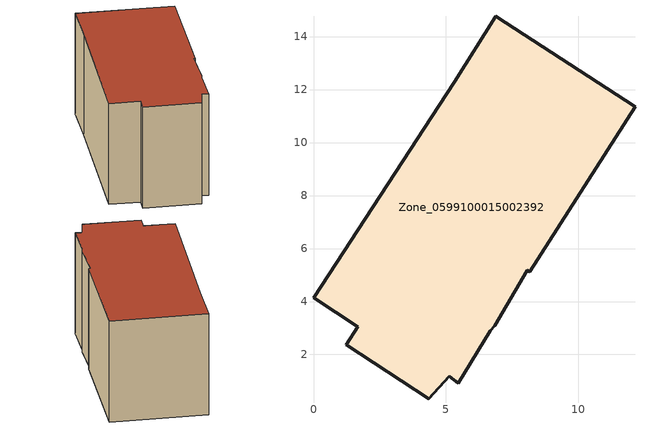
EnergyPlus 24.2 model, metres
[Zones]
Zone_0599100015002392
 floor ground (C_G): 4.35,0.34 1.23,2.36 1.68,3.05 0,4.14 5.32,12.28 6.88,14.76 12.13,11.35 8.15,5.13 8.08,5.18 6.85,3.09 6.67,2.9 5.46,0.92 5.12,1.19 z0.82
 wall outside (C_F): 5.32,12.28 0,4.14 1.68,3.05 1.23,2.36 4.35,0.34 5.12,1.19 5.46,0.92 6.67,2.9 6.85,3.09 8.08,5.18 8.15,5.13 12.13,11.35 6.88,14.76 5.32,12.28 z0.82:7.82
 roof outside (C_R): 6.67,2.9 6.85,3.09 8.08,5.18 8.15,5.13 12.13,11.35 6.88,14.76 5.32,12.28 0,4.14 1.68,3.05 1.23,2.36 4.35,0.34 5.12,1.19 5.46,0.92 z7.82
[BUILDING]
Pand.0599100015002392: North Axis=0; Terrain=City; Loads Convergence Tolerance Value=0.04; Temperature Convergence Tolerance Value=0.4; Solar Distribution=FullExterior; Maximum Number of Warmup Days=25; Minimum Number of Warmup Days=1
[Site:Location]
Rotterdam.The.Hague.AP_ZH_NLD Design_Conditions: Latitude=51.96; Longitude=4.45; Time Zone=1; Elevation=-4.5
[SITE:GROUNDTEMPERATURE:BUILDINGSURFACE]
18, 18, 18, 18, 18, 18, 18, 18, 18, 18, 18, 18
[MATERIAL] Thermal Absorptance=0.9; Solar Absorptance=0.7; Visible Absorptance=0.7
Name | Roughness | Thickness | Conductivity | Density | Specific Heat
G.TC.1965-1974 | MediumSmooth | 0.15 | 0.882353 | 540 | 1210
F.TC.1965-1974 | Rough | 0.3 | 0.697674 | 1920 | 840
R.TC.1965-1974 | MediumRough | 0.2 | 0.232558 | 1500 | 1000
[CONSTRUCTION]
C_G: G.TC.1965-1974
C_F: F.TC.1965-1974
C_R: R.TC.1965-1974
[ZONE]
Zone_0599100015002392: Type=1; Multiplier=1; Ceiling Height=Autocalculate; Volume=Autocalculate; Floor Area=autocalculate; Part of Total Floor Area=Yes
[ZONEINFILTRATION:DESIGNFLOWRATE]
Infil_Zone_0599100015002392: Zone or ZoneList or Space or SpaceList=Zone_0599100015002392; Schedule=AlwaysOn; Design Flow Rate Calculation Method=Flow/Area; Flow Rate per Floor Area=0.003; Constant Term Coefficient=1; Temperature Term Coefficient=0; Velocity Term Coefficient=0; Velocity Squared Term Coefficient=0
[HVACTEMPLATE:ZONE:IDEALLOADSAIRSYSTEM]
Zone_0599100015002392: Maximum Heating Supply Air Temperature=50; Minimum Cooling Supply Air Temperature=13; Maximum Heating Supply Air Humidity Ratio=0.0156; Minimum Cooling Supply Air Humidity Ratio=0.0077; Heating Limit=NoLimit; Cooling Limit=NoLimit; Dehumidification Control Type=ConstantSensibleHeatRatio; Cooling Sensible Heat Ratio=0.7; Dehumidification Setpoint=60; Humidification Control Type=None; Humidification Setpoint=30; Outdoor Air Method=None; Outdoor Air Flow Rate per Person=0.00944; Outdoor Air Flow Rate per Zone Floor Area=0; Outdoor Air Flow Rate per Zone=0; Demand Controlled Ventilation Type=None; Outdoor Air Economizer Type=NoEconomizer; Heat Recovery Type=None; Sensible Heat Recovery Effectiveness=0.7; Latent Heat Recovery Effectiveness=0.65
[ZONECONTROL:THERMOSTAT]
ThermostatControl_Zone_0599100015002392: Zone or ZoneList=Zone_0599100015002392; Control Type Schedule=DualSetpointControlType; Control 1=Thermostat_Zone_0599100015002392; Temperature Difference Between Cutout And Setpoint=0
[THERMOSTATSETPOINT:DUALSETPOINT]
Thermostat_Zone_0599100015002392: Heating Setpoint Temperature Schedule=HeatingSetpoint_Zone_0599100015002392; Cooling Setpoint Temperature Schedule=CoolingSetpoint_Zone_0599100015002392
[SCHEDULE:COMPACT]
HeatingSetpoint_Zone_0599100015002392: Through: 12/31, For: AllDays, Until: 24:00, 21
CoolingSetpoint_Zone_0599100015002392: Through: 12/31, For: AllDays, Until: 24:00, 24
DualSetpointControlType: Through: 12/31, For: AllDays, Until: 24:00, 4
AlwaysOn: Through: 12/31, For: AllDays, Until: 24:00, 1
